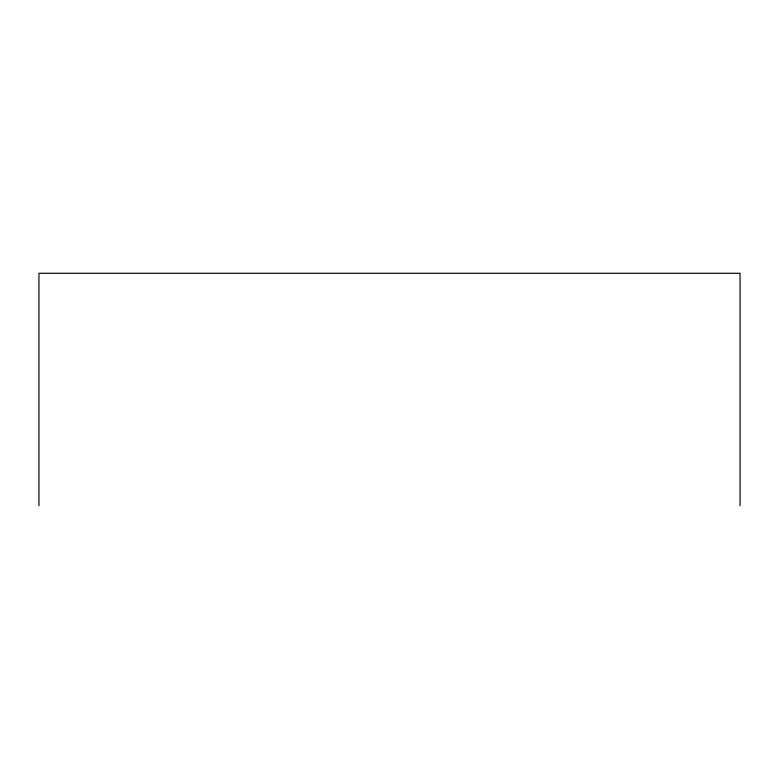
<?xml version="1.0" encoding="UTF-8"?>
<svg xmlns="http://www.w3.org/2000/svg" width="779" height="779" viewBox="0 0 779 779"><rect width="100%" height="100%" fill="white"/><g stroke="black" fill="none" stroke-linecap="round" stroke-linejoin="round"><path stroke-width="1.17" d="M740.05 505.707L740.05 273.293L38.95 273.293L38.95 505.707"/></g></svg>
